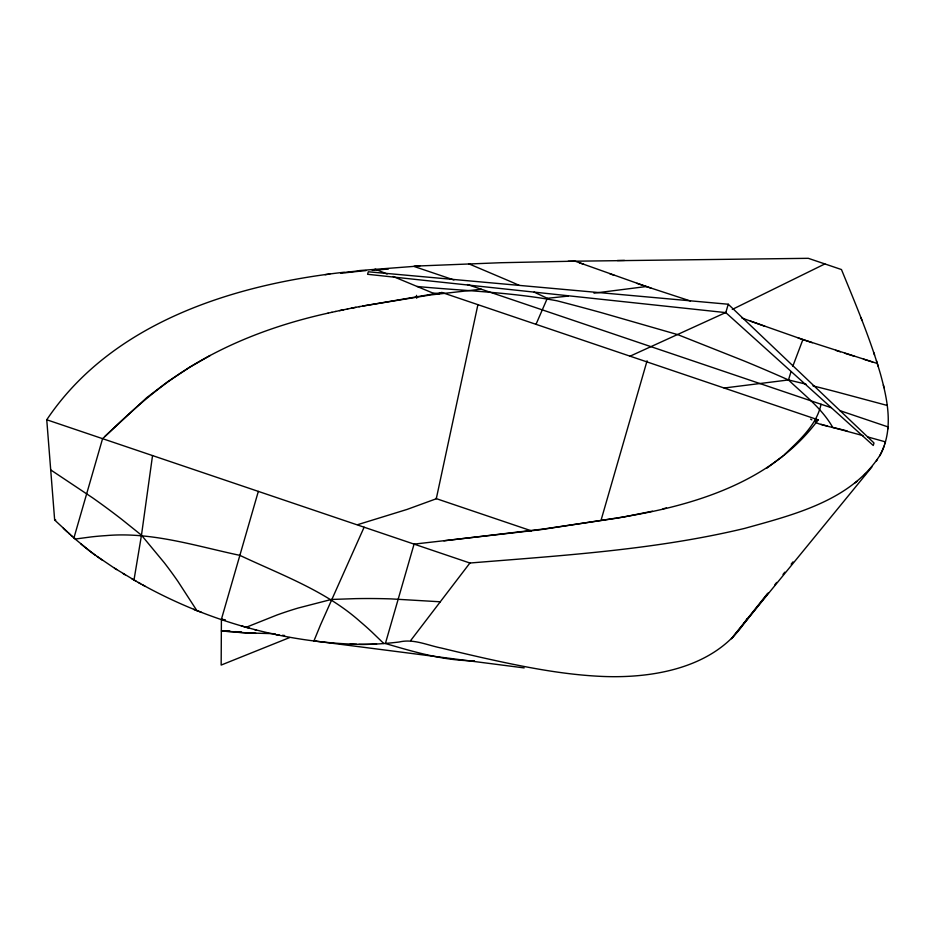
<?xml version="1.0" encoding="UTF-8"?>
<svg xmlns="http://www.w3.org/2000/svg" width="935" height="935" viewBox="0 0 935 935"><rect width="100%" height="100%" fill="white"/><g stroke="black" fill="none" stroke-linecap="round" stroke-linejoin="round"><path stroke-width="1.4" d="M344.29 272.225C233.458 284.532 111.884 322.552 46.75 419.768L469.908 563.022C561.877 555.495 654.687 549.979 744.716 528.38C793.418 514.764 850.429 500.915 879.671 455.719A1324.311 291.872 18.6 0 0 883.365 447.958C892.621 424.245 887.058 398.076 880.571 374.409C870.216 338.517 855.572 304.062 841.465 269.549L808.296 258.317L568.164 261.286M887.864 428.955L888.04 426.722M152.534 455.579L141.477 535.194L133.997 579.992C202.089 619.402 280.044 642.345 358.806 644.367A299.34 284.637 75.2 0 0 364.977 644.379C376.419 644.285 387.838 643.374 399.198 642.006C413.586 638.547 427.377 645.302 441.413 648.06C455.228 651.403 469.054 654.687 482.916 657.808C521.94 666.503 561.351 674.544 601.392 676.391C654.114 678.775 717.566 667.508 747.1 618.678M821.047 404.247C816.652 425.296 798.993 440.56 784.266 454.866M477.855 304.915L436.283 498.764L407.111 509.411L357.93 524.582M258.329 491.401L221.408 619.297L221.163 665.065L289.698 637.541M601.298 519.392L647.078 360.793M725.805 312.617L728.236 304.237L368.32 271.781L367.584 274.294L725.805 312.617L873.267 445.481L873.991 442.968L728.236 304.237M863.052 435.64L832.734 427.424C821.958 408.385 804.03 394.874 788.486 379.949L791.068 371.546M884.837 443.926L885.468 441.869L867.68 436.925M792.822 366.216L802.908 339.545L877.299 363.481L878.152 366.24M568.2 296.091L547.326 298.3L536 324.34M316.416 641.223L313.938 640.907L320.588 624.72L364.112 527.211M876.224 461.271L877.439 459.436M410.664 640.557L469.908 563.022M744.12 623.516L768.547 592.708M774.87 584.726L776.681 582.435M783.016 574.452L784.827 572.173M791.162 564.191L792.973 561.9M767.623 593.433L731.427 638.745L871.923 466.962M358.923 306.727L441.951 292.491L818.172 419.862C774.262 479.269 700.888 503.416 631.02 515.606M864.384 474.992L866.067 473.355M104.802 436.551C130.257 412.09 156.531 388.095 186.544 369.255M441.951 292.491L438.597 293.952L432.274 292.795L393.062 276.468M782.735 456.163L766.805 468.19M855.139 482.846L857.091 481.315M188.566 367.981L167.435 381.901L146.55 397.819L102.581 438.667L73.888 538.057L75.092 538.408M186.813 369.009C229.94 341.848 278.431 324.094 328.056 313.143M188.765 367.782L210.165 355.499M824.88 263.927L732.292 309.427M726.203 312.325L630.061 356.177M241.265 625.819L246.15 627.292L276.994 614.996A432.379 411.143 75.2 0 1 298.136 608.042L331.341 599.464L355.721 598.634A760.774 723.409 75.2 0 1 391.192 598.903L440.28 601.789M222.051 619.099L221.408 619.297L225.323 619.788M663.008 508.804L666.48 507.962M327.986 313.155L331.925 312.278M331.82 312.302L335.84 311.425M652.408 511.211L623.844 516.962M335.665 311.46L343.776 309.742M339.522 310.63L347.797 308.924M347.282 309.029L355.943 307.311M351.163 308.246L360.057 306.516M630.552 515.664L616.703 518.247M362.78 306.002L430.462 294.957L481.233 289.207M818.172 419.862C803.013 422.819 846.631 429.621 847.531 431.386M623.084 517.043L539.986 529.771L414.076 544.123L385.395 643.514C414.439 652.022 443.926 660.741 474.477 660.835M615.534 518.376L544.345 528.906L443.891 540.816M46.75 419.768L54.662 520.047L75.162 539.051L91.256 536.912A317.561 301.958 75.2 0 1 106.146 535.603C151.645 531.606 195.847 546.028 239.863 555.355C281.213 574.885 325.579 590.733 360.162 621.6A317.561 301.958 75.2 0 1 371.721 631.861L383.829 643.549M325.1 274.691L329.798 274.048M221.77 630.88L245.73 632.878L275.124 633.731M223.477 630.646L221.35 630.938L229.87 631.09M690.486 301L646.319 286.531L594.005 293.169M222.191 630.821L223.044 630.704M724.122 388.013L788.486 379.949L803.235 383.49A570.327 136.615 15.1 0 1 806.04 384.168M226.328 631.417L241.382 632.037M359.367 270.566L419.897 265.926L500.728 262.723L575.107 261.169L583.732 264.325M414.065 266.253L419.897 265.926M617.369 260.514L624.51 260.409M54.662 520.047L55.738 520.047M356.679 644.332L350.099 644.121M235.223 632.177L255.98 633.346M276.094 634.748L279.273 635.017M282.452 635.297L284.567 635.484M224.657 631.254L225.487 631.335M788.486 379.949L780.783 376.548A641.176 144.586 15.1 0 0 744.353 361.05L677.898 334.683L601.567 312.711A641.176 144.457 15.1 0 0 557.061 300.813C511.024 292.176 463.398 290.843 416.998 286.472M313.938 640.907L524.161 667.917M235.62 631.616L236.333 631.709A98.467 8.345 18 0 0 237.981 631.896M827.545 426.068L820.965 424.291M254.694 629.699L256.482 630.178M887.233 405.451L836.206 391.777A570.327 136.615 15.1 0 0 812.959 385.875M249.493 628.262L246.15 627.292M872.682 362.032L863.461 359.133M854.216 356.223L844.96 353.29M835.68 350.333L840.32 351.817M414.485 266.604L453.919 279.962M467.477 284.544L831.098 407.648M839.723 410.57L887.794 426.839M435.698 498.437L531.536 530.881M750.337 321.056L802.908 339.545M646.319 286.531L579.419 262.747M764.772 326.245L741.899 318.017M609.9 273.815L614.318 275.393M251.936 632.644L252.321 632.808M201.656 612.413L193.603 609.34M375.064 269.081L387.148 274.037M468.599 263.728L510.487 281.517A570.327 135.668 14.7 0 1 519.229 285.374M252.076 632.703L253.233 633.229M547.326 298.3L536.211 293.099A570.327 135.668 14.7 0 0 534.084 292.106M142.833 584.994L145.042 586.21M138.415 582.517L140.624 583.767M75.162 539.051L90.204 551.358A299.34 284.637 75.2 0 0 95.3 555.168L114.561 568.235L136.206 581.266M131.788 578.718L133.997 579.992M123.046 573.517L125.22 574.826M810.587 419.102L811.837 419.885M114.561 568.235L116.653 569.555M50.712 469.908L92.588 497.817A760.774 723.409 75.2 0 1 121.877 519.463L141.477 535.194L164.268 562.718A432.379 411.143 75.2 0 1 177.989 581.476L196.876 610.613M102.581 560.334L97.053 556.442M71.083 535.439L72.427 536.643M68.454 533.055L69.763 534.247M67.156 531.863L63.335 528.298M860.89 317.526L862.035 320.483M873.641 352.296L874.587 355.113M876.422 360.7L877.299 363.481M883.376 385.068L883.996 387.686M416.507 295.366L416.706 298.242M95.288 555.168A256.33 243.743 75.2 0 1 90.204 551.358A259.17 246.431 75.2 0 1 85.412 547.618A273.78 260.327 75.2 0 1 80.877 543.913M358.806 644.367A256.33 243.743 75.2 0 0 364.977 644.379A259.17 246.431 75.2 0 0 370.891 644.262A273.78 260.327 75.2 0 0 376.571 644.028M372.212 270.39A1328.378 251.772 12.1 0 1 388.376 269.046M340.889 273.312A1333.836 254.858 12.3 0 1 366.088 270.589M344.84 272.412A1333.789 254.834 12.3 0 1 359.928 270.764M884.148 445.96A1334.011 294.046 18.6 0 1 879.8 455.766M651.052 288.132A468.33 106.567 15.1 0 1 636.957 283.34M812.316 342.713A468.33 106.567 15.1 0 1 798.163 337.944"/></g></svg>
